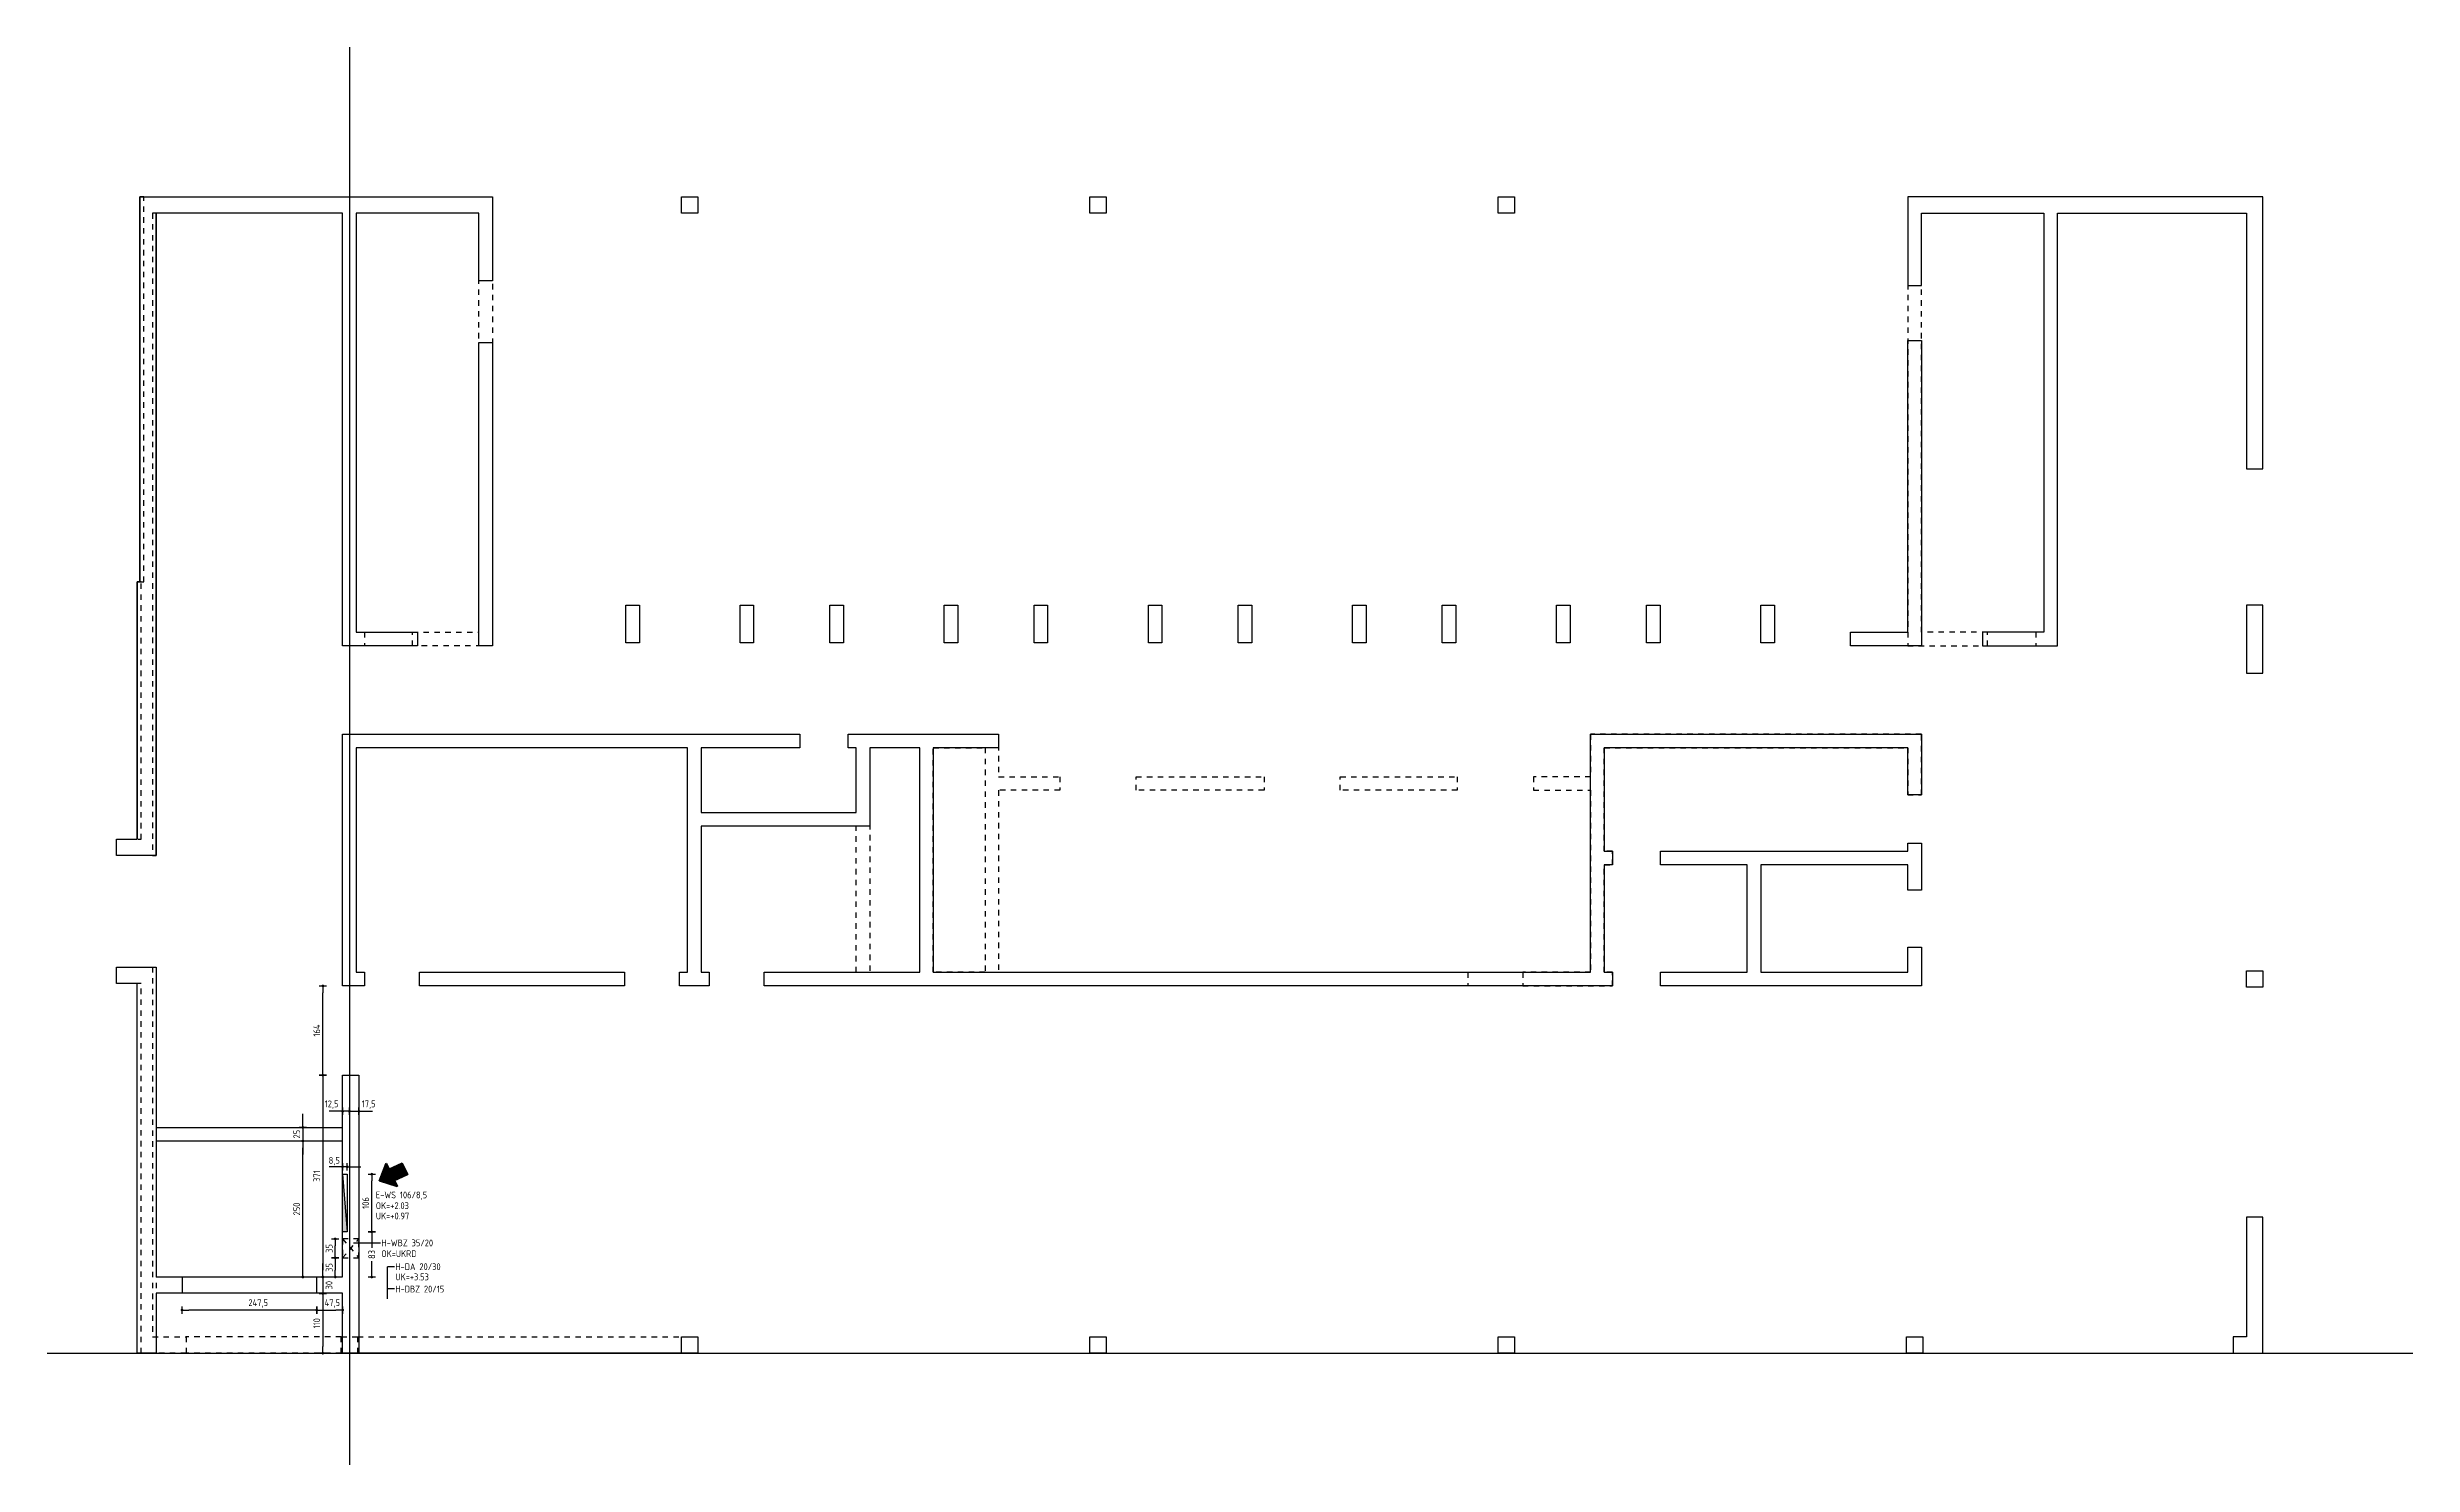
# Model space of a CAD drawing. Extents: x 6 to 107, y -33 to 42.
# Drawn here: x 63.39 to 106.84, y -33.05 to -7 of the extents above; entities that cross this region are included whole.
import ezdxf
from ezdxf.enums import TextEntityAlignment as Align

# ---------------------------------------------------------------- set-up
doc = ezdxf.new("R2010")
doc.units = 0
doc.header["$LTSCALE"] = 0.5
for name, pattern in [('AUSGEZOGEN', [1000.01, 1000, 0.01]), ('DOT', [0.175, 0.05, -0.125]), ('HIDDEN2', [0.187, 0.125, -0.062]), ('PUNKT', [0.175, 0.05, -0.125])]:
    doc.linetypes.add(name, pattern=pattern)
for name, color, linetype in [('ACHSEN', 7, 'Continuous'), ('BETON', 7, 'Continuous'), ('Brüstung EG', 7, 'Continuous'), ('EG', 7, 'Continuous'), ('grau_hell', 7, 'Continuous'), ('HILFE', 7, 'Continuous'), ('INDEX', 7, 'Continuous'), ('MASSE', 7, 'Continuous'), ('OBJEKT', 7, 'Continuous'), ('TEXT', 7, 'Continuous'), ('WD', 7, 'Continuous')]:
    doc.layers.add(name, color=color, linetype=linetype)
doc.styles.add('helv', font='tahoma.ttf')
doc.styles.add('txt', font='isocp.shx')
doc.dimstyles.new('DOT_I', dxfattribs={"dimscale": 0.5, "dimtxt": 0.25, "dimasz": 0.25, "dimexe": 0.1, "dimexo": 0.3, "dimgap": 0.1, "dimtad": 1, "dimdec": 3, "dimzin": 3, "dimtxsty": 'txt', "dimblk": 'DOT', "dimblk1": 'DOT', "dimblk2": 'DOT', "dimsah": 1, "dimcen": 0.1, "dimse1": 1, "dimse2": 1, "dimazin": 0, "dimtfac": 1, "dimtdec": 4, "dimtix": 1, "dimtmove": 2, "dimatfit": 3, "dimfxl": 0, "dimtvp": 1, "dimtolj": 1, "dimtzin": 0, "dimarcsym": 0})

# ---------------------------------------------------------------- blocks, each defined once
blk = doc.blocks.new('1.UG')
at = {"color": 0, "linetype": 'ByBlock', "lineweight": -2}
for points in [[(0, 0), (6.475, 0), (6.475, -1.54), (6.225, -1.54), (6.225, -0.3), (3.975, -0.3), (3.975, -8), (5.1, -8), (5.1, -8.25), (3.725, -8.25), (3.725, -0.3), (0.3, -0.3), (0.3, -12.105), (-0.43, -12.105), (-0.43, -11.805), (-0.05, -11.805), (-0.05, -7.075), (0, -7.075), (0, 0)], [(39, -5), (39, 0), (32.475, 0), (32.475, -1.63), (32.725, -1.63), (32.725, -0.3), (34.975, -0.3), (34.975, -8), (33.85, -8), (33.85, -8.25), (35.225, -8.25), (35.225, -0.3), (38.7, -0.3), (38.7, -5), (39, -5)], [(0.075, 0), (0, 0), (0, -7.075), (-0.05, -7.075), (-0.05, -11.805)], [(0.235, -12.105), (0.3, -12.105), (0.3, -0.3)], [(32.475, -2.64), (32.725, -2.64), (32.725, -8.25), (31.425, -8.25), (31.425, -8), (32.475, -8), (32.475, -2.64)], [(3.725, -9.875), (12.125, -9.875), (12.125, -10.125), (10.31, -10.125), (10.31, -11.315), (13.16, -11.315), (13.16, -10.125), (13.01, -10.125), (13.01, -9.875), (15.775, -9.875), (15.775, -10.125), (14.575, -10.125), (14.575, -14.25), (26.65, -14.25), (26.65, -9.875), (32.725, -9.875), (32.725, -10.99), (32.475, -10.99), (32.475, -10.125), (26.9, -10.125), (26.9, -12.025), (27.05, -12.025), (27.05, -12.275), (26.9, -12.275), (26.9, -14.25), (27.05, -14.25), (27.05, -14.5), (11.47, -14.5), (11.47, -14.25), (14.325, -14.25), (14.325, -10.125), (13.41, -10.125), (13.41, -11.565), (10.31, -11.565), (10.31, -14.25), (10.46, -14.25), (10.46, -14.5), (9.91, -14.5), (9.91, -14.25), (10.06, -14.25), (10.06, -10.125), (3.975, -10.125), (3.975, -14.25), (4.125, -14.25), (4.125, -14.5), (3.725, -14.5), (3.725, -9.875)], [(27.935, -12.025), (32.475, -12.025), (32.475, -11.875), (32.725, -11.875), (32.725, -12.74), (32.475, -12.74), (32.475, -12.275), (29.775, -12.275), (29.775, -14.25), (32.475, -14.25), (32.475, -13.79), (32.725, -13.79), (32.725, -14.5), (27.935, -14.5), (27.935, -14.25), (29.525, -14.25), (29.525, -12.275), (27.935, -12.275), (27.935, -12.025)], [(0.235, -14.155), (0.3, -14.155), (0.3, -19.85)], [(0.025, -21.25), (-0.05, -21.25), (-0.05, -14.455)], [(4.025, -21.25), (3.725, -21.25), (3.725, -20.15), (3.25, -20.15), (3.25, -19.85), (3.725, -19.85), (3.725, -16.14), (4.025, -16.14), (4.025, -21.25)], [(0.3, -20.15), (0.3, -21.25), (0.235, -21.25)]]:
    blk.add_lwpolyline(points, dxfattribs=at)
for points in [[(24.95, 0), (25.25, 0), (25.25, -0.3), (24.95, -0.3)], [(9.95, 0), (10.25, 0), (10.25, -0.3), (9.95, -0.3)], [(17.45, 0), (17.75, 0), (17.75, -0.3), (17.45, -0.3)], [(6.225, -2.675), (6.475, -2.675), (6.475, -8.25), (6.225, -8.25)], [(8.925, -7.5), (9.175, -7.5), (9.175, -8.195), (8.925, -8.195)], [(11.025, -7.5), (11.275, -7.5), (11.275, -8.195), (11.025, -8.195)], [(12.675, -7.5), (12.925, -7.5), (12.925, -8.195), (12.675, -8.195)], [(14.775, -7.5), (15.025, -7.5), (15.025, -8.195), (14.775, -8.195)], [(16.425, -7.5), (16.675, -7.5), (16.675, -8.195), (16.425, -8.195)], [(18.525, -7.5), (18.775, -7.5), (18.775, -8.195), (18.525, -8.195)], [(20.175, -7.5), (20.425, -7.5), (20.425, -8.195), (20.175, -8.195)], [(22.275, -7.5), (22.525, -7.5), (22.525, -8.195), (22.275, -8.195)], [(23.925, -7.5), (24.175, -7.5), (24.175, -8.195), (23.925, -8.195)], [(26.025, -7.5), (26.275, -7.5), (26.275, -8.195), (26.025, -8.195)], [(27.675, -7.5), (27.925, -7.5), (27.925, -8.195), (27.675, -8.195)], [(29.775, -7.5), (30.025, -7.5), (30.025, -8.195), (29.775, -8.195)], [(39, -7.5), (38.7, -7.5), (38.7, -8.75), (39, -8.75)], [(-0.05, -21.25), (-0.05, -14.455), (-0.43, -14.455), (-0.43, -14.155), (0.3, -14.155), (0.3, -19.85), (0.775, -19.85), (0.775, -20.15), (0.3, -20.15), (0.3, -21.25)], [(5.135, -14.25), (8.9, -14.25), (8.9, -14.5), (5.135, -14.5)], [(38.7, -14.225), (39, -14.225), (39, -14.525), (38.7, -14.525)], [(38.45, -21.25), (39, -21.25), (39, -18.75), (38.7, -18.75), (38.7, -20.95), (38.45, -20.95)], [(9.95, -20.95), (10.25, -20.95), (10.25, -21.25), (9.95, -21.25)], [(17.45, -20.95), (17.75, -20.95), (17.75, -21.25), (17.45, -21.25)], [(24.95, -20.95), (25.25, -20.95), (25.25, -21.25), (24.95, -21.25)], [(32.45, -20.95), (32.75, -20.95), (32.75, -21.25), (32.45, -21.25)]]:
    blk.add_lwpolyline(points, close=True, dxfattribs=at)
blk = doc.blocks.new('DOT')
at = {"layer": 'MASSE', "color": 7, "linetype": 'Continuous'}
for p, q in [((0, 0), (-1, 0)), ((0, 0.54), (0, -0.54))]:
    blk.add_line(p, q, dxfattribs=at)
at = {"layer": 'MASSE', "color": 7, "linetype": 'Continuous', "const_width": 0.2}
blk.add_lwpolyline([(-0.1, 0, 1), (0.1, 0, 1)], format="xyb", close=True, dxfattribs=at)
blk = doc.blocks.new('*D57')
at = {"layer": 'Defpoints', "color": 0, "linetype": 'AUSGEZOGEN', "lineweight": 25, "transparency": 16777216}
for p in [(68.812, -26.558), (68.812, -26.558), (68.937, -26.558)]:
    blk.add_point(p, dxfattribs=at)
at = {"layer": 'MASSE', "color": 0, "linetype": 'AUSGEZOGEN', "lineweight": -2, "transparency": 16777216}
for p, q in [((68.687, -26.558), (68.562, -26.558)), ((68.937, -26.558), (68.812, -26.558)), ((69.062, -26.558), (69.187, -26.558))]:
    blk.add_line(p, q, dxfattribs=at)
at = {"layer": 'MASSE', "color": 0, "linetype": 'AUSGEZOGEN', "lineweight": -2, "transparency": 16777216, "xscale": 0.125, "yscale": 0.125, "zscale": 0.125}
blk.add_blockref('DOT', (68.812, -26.558), dxfattribs=at)
at = {"layer": 'MASSE', "color": 0, "linetype": 'AUSGEZOGEN', "lineweight": -2, "transparency": 16777216, "xscale": 0.125, "yscale": 0.125, "zscale": 0.125, "rotation": 180}
blk.add_blockref('DOT', (68.937, -26.558), dxfattribs=at)
at = {"layer": 'MASSE', "color": 0, "linetype": 'AUSGEZOGEN', "transparency": 16777216, "insert": (68.609, -26.436), "char_height": 0.125, "attachment_point": 5, "style": 'txt'}
blk.add_mtext('\\A1;12,5', dxfattribs=at)
blk = doc.blocks.new('*D58')
at = {"layer": 'Defpoints', "color": 0, "linetype": 'AUSGEZOGEN', "lineweight": 25, "transparency": 16777216}
for p in [(68.937, -26.558), (69.112, -26.558), (69.112, -26.558)]:
    blk.add_point(p, dxfattribs=at)
at = {"layer": 'MASSE', "color": 0, "linetype": 'AUSGEZOGEN', "lineweight": -2, "transparency": 16777216}
for p, q in [((68.812, -26.558), (68.687, -26.558)), ((68.937, -26.558), (69.112, -26.558)), ((69.237, -26.558), (69.362, -26.558))]:
    blk.add_line(p, q, dxfattribs=at)
at = {"layer": 'MASSE', "color": 0, "linetype": 'AUSGEZOGEN', "lineweight": -2, "transparency": 16777216, "xscale": 0.125, "yscale": 0.125, "zscale": 0.125}
blk.add_blockref('DOT', (68.937, -26.558), dxfattribs=at)
at = {"layer": 'MASSE', "color": 0, "linetype": 'AUSGEZOGEN', "lineweight": -2, "transparency": 16777216, "xscale": 0.125, "yscale": 0.125, "zscale": 0.125, "rotation": 180}
blk.add_blockref('DOT', (69.112, -26.558), dxfattribs=at)
at = {"layer": 'MASSE', "color": 0, "linetype": 'AUSGEZOGEN', "transparency": 16777216, "insert": (69.29, -26.436), "char_height": 0.125, "attachment_point": 5, "style": 'txt'}
blk.add_mtext('\\A1;17,5', dxfattribs=at)
blk = doc.blocks.new('*D59')
at = {"layer": 'Defpoints', "color": 0, "linetype": 'AUSGEZOGEN', "lineweight": 25, "transparency": 16777216}
for p in [(68.449, -29.604), (68.449, -29.904), (68.449, -29.904)]:
    blk.add_point(p, dxfattribs=at)
at = {"layer": 'MASSE', "color": 0, "linetype": 'AUSGEZOGEN', "lineweight": -2, "transparency": 16777216}
for p, q in [((68.449, -29.479), (68.449, -29.354)), ((68.449, -29.604), (68.449, -29.904)), ((68.449, -30.029), (68.449, -30.154))]:
    blk.add_line(p, q, dxfattribs=at)
at = {"layer": 'MASSE', "color": 0, "linetype": 'AUSGEZOGEN', "lineweight": -2, "transparency": 16777216, "xscale": 0.125, "yscale": 0.125, "zscale": 0.125}
for p, rotation in [((68.449, -29.604), 270), ((68.449, -29.904), 90)]:
    blk.add_blockref('DOT', p, dxfattribs=dict(at, rotation=rotation))
at = {"layer": 'MASSE', "color": 0, "linetype": 'AUSGEZOGEN', "transparency": 16777216, "insert": (68.562, -29.754), "char_height": 0.125, "attachment_point": 5, "rotation": 90, "style": 'txt'}
blk.add_mtext('\\A1;30', dxfattribs=at)
blk = doc.blocks.new('*D60')
at = {"layer": 'Defpoints', "color": 0, "linetype": 'AUSGEZOGEN', "lineweight": 25, "transparency": 16777216}
for p in [(68.449, -29.904), (68.449, -31.004), (68.449, -31.004)]:
    blk.add_point(p, dxfattribs=at)
at = {"layer": 'MASSE', "color": 0, "linetype": 'AUSGEZOGEN', "lineweight": -2, "transparency": 16777216}
blk.add_line((68.449, -30.029), (68.449, -30.879), dxfattribs=at)
at = {"layer": 'MASSE', "color": 0, "linetype": 'AUSGEZOGEN', "lineweight": -2, "transparency": 16777216, "xscale": 0.125, "yscale": 0.125, "zscale": 0.125}
for p, rotation in [((68.449, -29.904), 90), ((68.449, -31.004), 270)]:
    blk.add_blockref('DOT', p, dxfattribs=dict(at, rotation=rotation))
at = {"layer": 'MASSE', "color": 0, "linetype": 'AUSGEZOGEN', "transparency": 16777216, "insert": (68.337, -30.454), "char_height": 0.125, "attachment_point": 5, "rotation": 90, "style": 'txt'}
blk.add_mtext('\\A1;110', dxfattribs=at)
blk = doc.blocks.new('*D61')
at = {"layer": 'Defpoints', "color": 0, "linetype": 'AUSGEZOGEN', "lineweight": 25, "transparency": 16777216}
for p in [(68.082, -26.854), (68.082, -27.104), (68.082, -27.104)]:
    blk.add_point(p, dxfattribs=at)
at = {"layer": 'MASSE', "color": 0, "linetype": 'AUSGEZOGEN', "lineweight": -2, "transparency": 16777216}
for p, q in [((68.082, -26.729), (68.082, -26.604)), ((68.082, -26.854), (68.082, -27.104)), ((68.082, -27.229), (68.082, -27.354))]:
    blk.add_line(p, q, dxfattribs=at)
at = {"layer": 'MASSE', "color": 0, "linetype": 'AUSGEZOGEN', "lineweight": -2, "transparency": 16777216, "xscale": 0.125, "yscale": 0.125, "zscale": 0.125}
for p, rotation in [((68.082, -26.854), 270), ((68.082, -27.104), 90)]:
    blk.add_blockref('DOT', p, dxfattribs=dict(at, rotation=rotation))
at = {"layer": 'MASSE', "color": 0, "linetype": 'AUSGEZOGEN', "transparency": 16777216, "insert": (67.969, -26.979), "char_height": 0.125, "attachment_point": 5, "rotation": 90, "style": 'txt'}
blk.add_mtext('\\A1;25', dxfattribs=at)
blk = doc.blocks.new('*D69')
at = {"layer": 'Defpoints', "color": 0, "linetype": 'AUSGEZOGEN', "lineweight": 25, "transparency": 16777216}
for p in [(65.862, -30.211), (65.862, -30.211), (68.337, -30.211)]:
    blk.add_point(p, dxfattribs=at)
at = {"layer": 'MASSE', "color": 0, "linetype": 'AUSGEZOGEN', "lineweight": -2, "transparency": 16777216}
blk.add_line((68.212, -30.211), (65.987, -30.211), dxfattribs=at)
at = {"layer": 'MASSE', "color": 0, "linetype": 'AUSGEZOGEN', "lineweight": -2, "transparency": 16777216, "xscale": 0.125, "yscale": 0.125, "zscale": 0.125, "rotation": 180}
blk.add_blockref('DOT', (65.862, -30.211), dxfattribs=at)
at = {"layer": 'MASSE', "color": 0, "linetype": 'AUSGEZOGEN', "lineweight": -2, "transparency": 16777216, "xscale": 0.125, "yscale": 0.125, "zscale": 0.125}
blk.add_blockref('DOT', (68.337, -30.211), dxfattribs=at)
at = {"layer": 'MASSE', "color": 0, "linetype": 'AUSGEZOGEN', "transparency": 16777216, "insert": (67.261, -30.089), "char_height": 0.125, "attachment_point": 5, "style": 'txt'}
blk.add_mtext('\\A1;247,5', dxfattribs=at)
blk = doc.blocks.new('*D70')
at = {"layer": 'Defpoints', "color": 0, "linetype": 'AUSGEZOGEN', "lineweight": 25, "transparency": 16777216}
for p in [(68.337, -30.211), (68.812, -30.211), (68.812, -30.211)]:
    blk.add_point(p, dxfattribs=at)
at = {"layer": 'MASSE', "color": 0, "linetype": 'AUSGEZOGEN', "lineweight": -2, "transparency": 16777216}
blk.add_line((68.462, -30.211), (68.687, -30.211), dxfattribs=at)
at = {"layer": 'MASSE', "color": 0, "linetype": 'AUSGEZOGEN', "lineweight": -2, "transparency": 16777216, "xscale": 0.125, "yscale": 0.125, "zscale": 0.125, "rotation": 180}
blk.add_blockref('DOT', (68.337, -30.211), dxfattribs=at)
at = {"layer": 'MASSE', "color": 0, "linetype": 'AUSGEZOGEN', "lineweight": -2, "transparency": 16777216, "xscale": 0.125, "yscale": 0.125, "zscale": 0.125}
blk.add_blockref('DOT', (68.812, -30.211), dxfattribs=at)
at = {"layer": 'MASSE', "color": 0, "linetype": 'AUSGEZOGEN', "transparency": 16777216, "insert": (68.623, -30.089), "char_height": 0.125, "attachment_point": 5, "style": 'txt'}
blk.add_mtext('\\A1;47,5', dxfattribs=at)
blk = doc.blocks.new('*D49')
at = {"layer": 'Defpoints', "color": 0, "linetype": 'AUSGEZOGEN', "lineweight": 25, "transparency": 16777216}
for p in [(68.677, -28.904), (68.677, -28.904), (68.677, -29.254)]:
    blk.add_point(p, dxfattribs=at)
at = {"layer": 'MASSE', "color": 0, "linetype": 'AUSGEZOGEN', "lineweight": -2, "transparency": 16777216}
blk.add_line((68.677, -29.129), (68.677, -29.029), dxfattribs=at)
at = {"layer": 'MASSE', "color": 0, "linetype": 'AUSGEZOGEN', "lineweight": -2, "transparency": 16777216, "xscale": 0.125, "yscale": 0.125, "zscale": 0.125}
for p, rotation in [((68.677, -28.904), 90), ((68.677, -29.254), 270)]:
    blk.add_blockref('DOT', p, dxfattribs=dict(at, rotation=rotation))
at = {"layer": 'MASSE', "color": 0, "linetype": 'AUSGEZOGEN', "transparency": 16777216, "insert": (68.565, -29.079), "char_height": 0.125, "attachment_point": 5, "rotation": 90, "style": 'txt'}
blk.add_mtext('\\A1;35', dxfattribs=at)
blk = doc.blocks.new('*D50')
at = {"layer": 'Defpoints', "color": 0, "linetype": 'AUSGEZOGEN', "lineweight": 25, "transparency": 16777216}
for p in [(68.677, -29.254), (68.677, -29.604), (68.677, -29.604)]:
    blk.add_point(p, dxfattribs=at)
at = {"layer": 'MASSE', "color": 0, "linetype": 'AUSGEZOGEN', "lineweight": -2, "transparency": 16777216}
blk.add_line((68.677, -29.379), (68.677, -29.479), dxfattribs=at)
at = {"layer": 'MASSE', "color": 0, "linetype": 'AUSGEZOGEN', "lineweight": -2, "transparency": 16777216, "xscale": 0.125, "yscale": 0.125, "zscale": 0.125}
for p, rotation in [((68.677, -29.254), 90), ((68.677, -29.604), 270)]:
    blk.add_blockref('DOT', p, dxfattribs=dict(at, rotation=rotation))
at = {"layer": 'MASSE', "color": 0, "linetype": 'AUSGEZOGEN', "transparency": 16777216, "insert": (68.565, -29.429), "char_height": 0.125, "attachment_point": 5, "rotation": 90, "style": 'txt'}
blk.add_mtext('\\A1;35', dxfattribs=at)
blk = doc.blocks.new('EG')
at = {"color": 0, "linetype": 'ByBlock', "lineweight": -2}
for points in [[(0.075, 0), (6.475, 0), (6.475, -8.25), (5.01, -8.25), (5.01, -8), (6.225, -8), (6.225, -0.3), (3.975, -0.3), (3.975, -8), (4.125, -8), (4.125, -8.25), (3.725, -8.25), (3.725, -0.3), (0.235, -0.3), (0.235, -12.105), (-0.43, -12.105), (-0.43, -11.805), (0.025, -11.805), (0.025, -7.075), (0.075, -7.075)], [(9.95, 0), (10.25, 0), (10.25, -0.3), (9.95, -0.3)], [(17.45, 0), (17.75, 0), (17.75, -0.3), (17.45, -0.3)], [(24.95, 0), (25.25, 0), (25.25, -0.3), (24.95, -0.3)], [(8.925, -7.5), (9.175, -7.5), (9.175, -8.195), (8.925, -8.195)], [(11.025, -7.5), (11.275, -7.5), (11.275, -8.195), (11.025, -8.195)], [(12.675, -7.5), (12.925, -7.5), (12.925, -8.195), (12.675, -8.195)], [(14.775, -7.5), (15.025, -7.5), (15.025, -8.195), (14.775, -8.195)], [(16.425, -7.5), (16.675, -7.5), (16.675, -8.195), (16.425, -8.195)], [(18.525, -7.5), (18.775, -7.5), (18.775, -8.195), (18.525, -8.195)], [(20.175, -7.5), (20.425, -7.5), (20.425, -8.195), (20.175, -8.195)], [(22.275, -7.5), (22.525, -7.5), (22.525, -8.195), (22.275, -8.195)], [(23.925, -7.5), (24.175, -7.5), (24.175, -8.195), (23.925, -8.195)], [(26.025, -7.5), (26.275, -7.5), (26.275, -8.195), (26.025, -8.195)], [(27.675, -7.5), (27.925, -7.5), (27.925, -8.195), (27.675, -8.195)], [(29.775, -7.5), (30.025, -7.5), (30.025, -8.195), (29.775, -8.195)], [(39, -7.5), (38.7, -7.5), (38.7, -8.75), (39, -8.75)], [(14.325, -10.125), (13.41, -10.125), (13.41, -14.25), (14.325, -14.25)], [(14.575, -10.125), (15.525, -10.125), (15.525, -14.25), (14.575, -14.25)], [(18.3, -10.655), (20.65, -10.655), (20.65, -10.905), (18.3, -10.905)], [(22.05, -10.655), (24.2, -10.655), (24.2, -10.905), (22.05, -10.905)], [(5.135, -14.25), (8.9, -14.25), (8.9, -14.5), (5.135, -14.5)], [(38.7, -14.225), (39, -14.225), (39, -14.525), (38.7, -14.525)], [(38.45, -21.25), (39, -21.25), (39, -18.75), (38.7, -18.75), (38.7, -20.95), (38.45, -20.95)], [(3.7, -20.95), (4, -20.95), (4, -21.25), (3.7, -21.25)], [(9.95, -20.95), (10.25, -20.95), (10.25, -21.25), (9.95, -21.25)], [(17.45, -20.95), (17.75, -20.95), (17.75, -21.25), (17.45, -21.25)], [(24.95, -20.95), (25.25, -20.95), (25.25, -21.25), (24.95, -21.25)], [(32.45, -20.95), (32.75, -20.95), (32.75, -21.25), (32.45, -21.25)]]:
    blk.add_lwpolyline(points, close=True, dxfattribs=at)
for points in [[(0.075, 0), (0, 0), (0, -7.075), (0.025, -7.075)], [(39, 0), (32.475, 0), (32.475, -8.25), (33.94, -8.25), (33.94, -8), (32.725, -8), (32.725, -0.3), (34.975, -0.3), (34.975, -8), (34.825, -8), (34.825, -8.25), (35.225, -8.25), (35.225, -0.3), (38.7, -0.3), (38.7, -5), (39, -5), (39, 0)], [(0.235, -12.105), (0.3, -12.105), (0.3, -0.3)], [(0.025, -7.075), (-0.05, -7.075), (-0.05, -11.805)], [(3.725, -9.875), (12.125, -9.875), (12.125, -10.125), (10.31, -10.125), (10.31, -11.315), (13.16, -11.315), (13.16, -10.125), (13.01, -10.125), (13.01, -9.875), (15.775, -9.875), (15.775, -10.655), (16.9, -10.655), (16.9, -10.905), (15.775, -10.905), (15.775, -14.25), (24.395, -14.25), (24.395, -14.5), (11.47, -14.5), (11.47, -14.25), (13.16, -14.25), (13.16, -11.565), (10.31, -11.565), (10.31, -14.25), (10.46, -14.25), (10.46, -14.5), (9.91, -14.5), (9.91, -14.25), (10.06, -14.25), (10.06, -10.125), (3.975, -10.125), (3.975, -14.25), (4.125, -14.25), (4.125, -14.5), (3.725, -14.5), (3.725, -9.875)], [(26.65, -9.875), (26.65, -10.655), (25.6, -10.655), (25.6, -10.905), (26.65, -10.905), (26.65, -14.25), (25.405, -14.25), (25.405, -14.5), (27.05, -14.5), (27.05, -14.25), (26.9, -14.25), (26.9, -12.275), (27.05, -12.275), (27.05, -12.025), (26.9, -12.025), (26.9, -10.125), (32.475, -10.125), (32.475, -10.99), (32.725, -10.99), (32.725, -9.875), (26.65, -9.875)], [(27.935, -12.025), (32.475, -12.025), (32.475, -11.875), (32.725, -11.875), (32.725, -12.74), (32.475, -12.74), (32.475, -12.275), (29.775, -12.275), (29.775, -14.25), (32.475, -14.25), (32.475, -13.79), (32.725, -13.79), (32.725, -14.5), (27.935, -14.5), (27.935, -14.25), (29.525, -14.25), (29.525, -12.275), (27.935, -12.275), (27.935, -12.025)], [(0.235, -14.155), (0.235, -20.95), (0.85, -20.95), (0.85, -21.25), (0.025, -21.25), (0.025, -14.455), (-0.43, -14.455), (-0.43, -14.155), (0.235, -14.155)], [(0.235, -14.155), (0.3, -14.155), (0.3, -20.95)], [(0.025, -21.25), (-0.05, -21.25), (-0.05, -14.455)]]:
    blk.add_lwpolyline(points, dxfattribs=at)
blk = doc.blocks.new('*D51')
at = {"layer": 'Defpoints', "color": 0, "linetype": 'AUSGEZOGEN', "lineweight": 25, "transparency": 16777216}
for p in [(68.082, -27.104), (68.082, -27.104), (68.082, -29.604)]:
    blk.add_point(p, dxfattribs=at)
at = {"layer": 'MASSE', "color": 0, "linetype": 'AUSGEZOGEN', "lineweight": -2, "transparency": 16777216}
blk.add_line((68.082, -29.479), (68.082, -27.229), dxfattribs=at)
at = {"layer": 'MASSE', "color": 0, "linetype": 'AUSGEZOGEN', "lineweight": -2, "transparency": 16777216, "xscale": 0.125, "yscale": 0.125, "zscale": 0.125}
for p, rotation in [((68.082, -27.104), 90), ((68.082, -29.604), 270)]:
    blk.add_blockref('DOT', p, dxfattribs=dict(at, rotation=rotation))
at = {"layer": 'MASSE', "color": 0, "linetype": 'AUSGEZOGEN', "transparency": 16777216, "insert": (67.969, -28.354), "char_height": 0.125, "attachment_point": 5, "rotation": 90, "style": 'txt'}
blk.add_mtext('\\A1;250', dxfattribs=at)
blk = doc.blocks.new('*D52')
at = {"layer": 'Defpoints', "color": 0, "linetype": 'AUSGEZOGEN', "lineweight": 25, "transparency": 16777216}
for p in [(68.449, -24.254), (68.449, -24.254), (68.449, -25.894)]:
    blk.add_point(p, dxfattribs=at)
at = {"layer": 'MASSE', "color": 0, "linetype": 'AUSGEZOGEN', "lineweight": -2, "transparency": 16777216}
blk.add_line((68.449, -25.769), (68.449, -24.379), dxfattribs=at)
at = {"layer": 'MASSE', "color": 0, "linetype": 'AUSGEZOGEN', "lineweight": -2, "transparency": 16777216, "xscale": 0.125, "yscale": 0.125, "zscale": 0.125}
for p, rotation in [((68.449, -24.254), 90), ((68.449, -25.894), 270)]:
    blk.add_blockref('DOT', p, dxfattribs=dict(at, rotation=rotation))
at = {"layer": 'MASSE', "color": 0, "linetype": 'AUSGEZOGEN', "transparency": 16777216, "insert": (68.337, -25.074), "char_height": 0.125, "attachment_point": 5, "rotation": 90, "style": 'txt'}
blk.add_mtext('\\A1;164', dxfattribs=at)
blk = doc.blocks.new('*D53')
at = {"layer": 'Defpoints', "color": 0, "linetype": 'AUSGEZOGEN', "lineweight": 25, "transparency": 16777216}
for p in [(68.449, -25.894), (68.449, -29.604), (68.449, -29.604)]:
    blk.add_point(p, dxfattribs=at)
at = {"layer": 'MASSE', "color": 0, "linetype": 'AUSGEZOGEN', "lineweight": -2, "transparency": 16777216}
blk.add_line((68.449, -26.019), (68.449, -29.479), dxfattribs=at)
at = {"layer": 'MASSE', "color": 0, "linetype": 'AUSGEZOGEN', "lineweight": -2, "transparency": 16777216, "xscale": 0.125, "yscale": 0.125, "zscale": 0.125}
for p, rotation in [((68.449, -25.894), 90), ((68.449, -29.604), 270)]:
    blk.add_blockref('DOT', p, dxfattribs=dict(at, rotation=rotation))
at = {"layer": 'MASSE', "color": 0, "linetype": 'AUSGEZOGEN', "transparency": 16777216, "insert": (68.337, -27.749), "char_height": 0.125, "attachment_point": 5, "rotation": 90, "style": 'txt'}
blk.add_mtext('\\A1;371', dxfattribs=at)
blk = doc.blocks.new('hin_ind5')
at = {"layer": 'grau_hell', "linetype": 'AUSGEZOGEN'}
h = blk.add_hatch(color=9, dxfattribs=at)
h.dxf.hatch_style = 2
h.paths.add_polyline_path([(0, 0), (0.62, -0.58), (0.62, -0.3), (1.31, -0.3), (1.31, 0.3), (0.62, 0.3), (0.62, 0.58)])
h.paths.add_polyline_path([(0.34, -0.27), (1.31, -0.27), (1.31, 0.27), (0.34, 0.27)], flags=9)
at = {"layer": 'OBJEKT', "linetype": 'AUSGEZOGEN'}
for points in [[(0.62, 0.3), (0.66, 0.3), (0.66, 0.58), (0.62, 0.58)], [(0.62, -0.58), (0.66, -0.58), (0.66, -0.3), (0.62, -0.3)]]:
    blk.add_hatch(color=1, dxfattribs=at).paths.add_polyline_path(points)
at = {"layer": 'OBJEKT', "color": 1, "linetype": 'AUSGEZOGEN'}
for p, q in [((0, 0), (0.62, 0.58)), ((0, 0), (0.62, -0.58)), ((0.62, 0.58), (0.62, 0.3)), ((0.62, 0.58), (0.66, 0.58)), ((0.62, 0.3), (1.31, 0.3)), ((0.66, 0.58), (0.66, 0.3)), ((1.31, 0.3), (1.31, -0.3)), ((0.62, -0.3), (0.62, -0.58)), ((0.62, -0.3), (1.31, -0.3)), ((0.66, -0.3), (0.66, -0.58))]:
    blk.add_line(p, q, dxfattribs=at)
at = {"layer": 'OBJEKT', "color": 7, "linetype": 'AUSGEZOGEN'}
blk.add_line((0.62, -0.58), (0.66, -0.58), dxfattribs=at)
at = {"layer": 'INDEX', "color": 1, "linetype": 'Continuous', "style": 'helv'}
blk.add_attdef('INDEX', text='', height=0.35, rotation=360, dxfattribs=at).set_placement((1.26, 0), align=Align.MIDDLE_RIGHT)
blk = doc.blocks.new('*D54')
at = {"layer": 'Defpoints', "color": 0, "linetype": 'AUSGEZOGEN', "lineweight": 25, "transparency": 16777216}
for p in [(69.347, -27.714), (69.347, -27.714), (69.347, -28.774)]:
    blk.add_point(p, dxfattribs=at)
at = {"layer": 'MASSE', "color": 0, "linetype": 'AUSGEZOGEN', "lineweight": -2, "transparency": 16777216}
blk.add_line((69.347, -28.649), (69.347, -27.839), dxfattribs=at)
at = {"layer": 'MASSE', "color": 0, "linetype": 'AUSGEZOGEN', "lineweight": -2, "transparency": 16777216, "xscale": 0.125, "yscale": 0.125, "zscale": 0.125}
for p, rotation in [((69.347, -27.714), 90), ((69.347, -28.774), 270)]:
    blk.add_blockref('DOT', p, dxfattribs=dict(at, rotation=rotation))
at = {"layer": 'MASSE', "color": 0, "linetype": 'AUSGEZOGEN', "transparency": 16777216, "insert": (69.235, -28.244), "char_height": 0.125, "attachment_point": 5, "rotation": 90, "style": 'txt'}
blk.add_mtext('\\A1;106', dxfattribs=at)
blk = doc.blocks.new('*D55')
at = {"layer": 'Defpoints', "color": 0, "linetype": 'AUSGEZOGEN', "lineweight": 25, "transparency": 16777216}
for p in [(69.347, -28.774), (69.347, -29.604), (69.347, -29.604)]:
    blk.add_point(p, dxfattribs=at)
at = {"layer": 'MASSE', "color": 0, "linetype": 'AUSGEZOGEN', "lineweight": -2, "transparency": 16777216}
for p, q in [((69.347, -28.899), (69.347, -29.067)), ((69.347, -29.479), (69.347, -29.31))]:
    blk.add_line(p, q, dxfattribs=at)
at = {"layer": 'MASSE', "color": 0, "linetype": 'AUSGEZOGEN', "lineweight": -2, "transparency": 16777216, "xscale": 0.125, "yscale": 0.125, "zscale": 0.125}
for p, rotation in [((69.347, -28.774), 90), ((69.347, -29.604), 270)]:
    blk.add_blockref('DOT', p, dxfattribs=dict(at, rotation=rotation))
at = {"layer": 'MASSE', "color": 0, "linetype": 'AUSGEZOGEN', "transparency": 16777216, "insert": (69.347, -29.189), "char_height": 0.125, "attachment_point": 5, "rotation": 90, "style": 'txt'}
blk.add_mtext('\\A1;83', dxfattribs=at)
blk = doc.blocks.new('*D56')
at = {"layer": 'Defpoints', "color": 0, "linetype": 'AUSGEZOGEN', "lineweight": 25, "transparency": 16777216}
for p in [(68.812, -27.578), (68.812, -27.578), (68.897, -27.578)]:
    blk.add_point(p, dxfattribs=at)
at = {"layer": 'MASSE', "color": 0, "linetype": 'AUSGEZOGEN', "lineweight": -2, "transparency": 16777216}
for p, q in [((68.687, -27.578), (68.562, -27.578)), ((68.897, -27.578), (68.812, -27.578)), ((69.022, -27.578), (69.147, -27.578))]:
    blk.add_line(p, q, dxfattribs=at)
at = {"layer": 'MASSE', "color": 0, "linetype": 'AUSGEZOGEN', "lineweight": -2, "transparency": 16777216, "xscale": 0.125, "yscale": 0.125, "zscale": 0.125}
blk.add_blockref('DOT', (68.812, -27.578), dxfattribs=at)
at = {"layer": 'MASSE', "color": 0, "linetype": 'AUSGEZOGEN', "lineweight": -2, "transparency": 16777216, "xscale": 0.125, "yscale": 0.125, "zscale": 0.125, "rotation": 180}
blk.add_blockref('DOT', (68.897, -27.578), dxfattribs=at)
at = {"layer": 'MASSE', "color": 0, "linetype": 'AUSGEZOGEN', "transparency": 16777216, "insert": (68.658, -27.475), "char_height": 0.125, "attachment_point": 5, "style": 'txt'}
blk.add_mtext('\\A1;8,5', dxfattribs=at)

msp = doc.modelspace()

# ---------------------------------------------------------------- hatches: boundary and pattern name
at = {"layer": 'WD', "linetype": 'AUSGEZOGEN', "transparency": 33554687}
msp.add_hatch(color=253, dxfattribs=at).paths.add_polyline_path([(68.8123, -27.7135), (68.8123, -28.7735), (68.8973, -28.7735)])

# ---------------------------------------------------------------- linework, layer by layer
at = {"layer": 'ACHSEN', "color": 140, "linetype": 'AUSGEZOGEN'}
for p, q in [((68.9373, -7.0035), (68.9373, -33.0535)), ((63.3873, -31.0035), (106.8373, -31.0035))]:
    msp.add_line(p, q, dxfattribs=at)
at = {"layer": 'Brüstung EG', "color": 102, "linetype": 'DOT'}
for p, q in [((68.7873, -30.7035), (65.9373, -30.7035)), ((69.0873, -30.7035), (75.0373, -30.7035)), ((68.7873, -31.0035), (65.9373, -31.0035)), ((75.0373, -31.0035), (69.0873, -31.0035))]:
    msp.add_line(p, q, dxfattribs=at)
at = {"layer": 'HILFE', "color": 102, "linetype": 'AUSGEZOGEN'}
for p, q in [((69.5052, -28.9793), (69.0129, -28.9793)), ((69.7624, -29.4174), (69.6383, -29.4174)), ((69.6383, -30.0037), (69.6383, -29.4174)), ((69.7624, -29.8218), (69.6383, -29.8218))]:
    msp.add_line(p, q, dxfattribs=at)
at = {"layer": 'OBJEKT', "color": 7, "linetype": 'AUSGEZOGEN'}
for p, q in [((65.3873, -26.8535), (68.8123, -26.8535)), ((65.3873, -27.1035), (68.8123, -27.1035)), ((65.8623, -29.6035), (68.3373, -29.6035)), ((68.3373, -29.9035), (65.8623, -29.9035)), ((65.3873, -31.0035), (68.8123, -31.0035)), ((75.0373, -31.0035), (69.1123, -31.0035))]:
    msp.add_line(p, q, dxfattribs=at)
at = {"layer": 'WD', "color": 7, "linetype": 'AUSGEZOGEN'}
msp.add_line((68.8123, -27.7135), (68.8973, -28.7735), dxfattribs=at)
at = {"layer": 'WD', "color": 7, "linetype": 'HIDDEN2'}
for p, q in [((68.8123, -28.9035), (69.1123, -29.2535)), ((68.8123, -29.2535), (69.1123, -28.9035))]:
    msp.add_line(p, q, dxfattribs=at)
at = {"layer": 'WD', "color": 7, "linetype": 'AUSGEZOGEN'}
msp.add_lwpolyline([(68.8123, -27.7135), (68.8973, -27.7135), (68.8973, -28.7735), (68.8123, -28.7735)], close=True, dxfattribs=at)
at = {"layer": 'WD', "color": 7, "linetype": 'HIDDEN2'}
msp.add_lwpolyline([(68.8123, -29.2535), (69.1123, -29.2535), (69.1123, -28.9035), (68.8123, -28.9035)], close=True, dxfattribs=at)

# ---------------------------------------------------------------- block references
at = {"layer": 'BETON', "color": 6, "linetype": 'AUSGEZOGEN'}
msp.add_blockref('1.UG', (65.0873, -9.7535), dxfattribs=at)
at = {"layer": 'EG', "color": 7, "linetype": 'PUNKT'}
msp.add_blockref('EG', (65.0873, -9.7535), dxfattribs=at)
at = {"layer": 'INDEX', "color": 7, "linetype": 'AUSGEZOGEN'}
ref = msp.add_blockref('hin_ind5', (69.4821, -27.8366), dxfattribs=dict(at, xscale=0.4, yscale=0.4, zscale=0.4, rotation=25.44080403067992))
ref.add_attrib('INDEX', '03', dxfattribs={"color": 1, "linetype": 'Continuous', "height": 0.14, "rotation": 25.4408, "style": 'helv'}).set_placement((69.9328, -27.6222), align=Align.MIDDLE_RIGHT)

# ---------------------------------------------------------------- texts
at = {"layer": 'TEXT', "color": 7, "linetype": 'AUSGEZOGEN', "style": 'txt'}
for s, p in [('E-WS 106/8,5', (69.4219, -28.1578)), ('OK=+2.03', (69.4219, -28.3554)), ('UK=+0.97', (69.4219, -28.5444)), ('H-WBZ 35/20', (69.5241, -29.0396)), ('OK=UKRD', (69.524, -29.2372)), ('H-DA 20/30', (69.779, -29.4774)), ('UK=+3.53', (69.7811, -29.6639)), ('H-DBZ 20/15', (69.779, -29.8884))]:
    msp.add_text(s, height=0.125, dxfattribs=at).set_placement(p)

# ---------------------------------------------------------------- dimensions: what is measured, and where the dimension line sits
at = {"layer": 'MASSE', "color": 7, "linetype": 'AUSGEZOGEN'}
for base, p1, p2, picture, middle in [((68.4491, -24.2535), (68.4491, -25.8935), (68.4491, -24.2535), '*D52', (68.3366, -25.0735)), ((68.4491, -29.6035), (68.4491, -25.8935), (68.4491, -29.6035), '*D53', (68.3366, -27.7485)), ((68.0817, -27.1035), (68.0817, -26.8535), (68.0817, -27.1035), '*D61', (67.9692, -26.9785)), ((68.0817, -27.1035), (68.0817, -29.6035), (68.0817, -27.1035), '*D51', (67.9692, -28.3535)), ((69.3473, -27.7135), (69.3473, -28.7735), (69.3473, -27.7135), '*D54', (69.2348, -28.2435)), ((68.6772, -28.9035), (68.6772, -29.2535), (68.6772, -28.9035), '*D49', (68.5647, -29.0785)), ((68.6772, -29.6035), (68.6772, -29.2535), (68.6772, -29.6035), '*D50', (68.5647, -29.4285)), ((68.4491, -31.0035), (68.4491, -29.9035), (68.4491, -31.0035), '*D60', (68.3366, -30.4535))]:
    dim = msp.add_linear_dim(base=base, p1=p1, p2=p2, angle=90, dimstyle='DOT_I', override={"dimdec": 0, "dimlfac": 100}, dxfattribs=at)
    dim.commit()
    dim.dimension.update_dxf_attribs({"geometry": picture, "text_midpoint": middle})
for base, p1, p2, picture, middle in [((68.8123, -26.5576), (68.9373, -26.5576), (68.8123, -26.5576), '*D57', (68.6093, -26.4357)), ((69.1123, -26.5576), (68.9373, -26.5576), (69.1123, -26.5576), '*D58', (69.2899, -26.4357)), ((68.8123, -27.5784), (68.8973, -27.5784), (68.8123, -27.5784), '*D56', (68.6582, -27.4752)), ((65.8623, -30.2106), (68.3373, -30.2106), (65.8623, -30.2106), '*D69', (67.2613, -30.0887)), ((68.8123, -30.2106), (68.3373, -30.2106), (68.8123, -30.2106), '*D70', (68.6228, -30.0887))]:
    dim = msp.add_linear_dim(base=base, p1=p1, p2=p2, dimstyle='DOT_I', override={"dimdec": 1, "dimlfac": 100}, dxfattribs=at)
    dim.commit()
    dim.dimension.update_dxf_attribs({"geometry": picture, "text_midpoint": middle, "dimtype": 160})
for base, p1, p2, picture, middle in [((69.3473, -29.6035), (69.3473, -28.7735), (69.3473, -29.6035), '*D55', (69.3473, -29.1885)), ((68.4491, -29.9035), (68.4491, -29.6035), (68.4491, -29.9035), '*D59', (68.5618, -29.7535))]:
    dim = msp.add_linear_dim(base=base, p1=p1, p2=p2, angle=90, dimstyle='DOT_I', override={"dimdec": 0, "dimlfac": 100}, dxfattribs=at)
    dim.commit()
    dim.dimension.update_dxf_attribs({"geometry": picture, "text_midpoint": middle, "dimtype": 160})

doc.saveas('drawing.dxf')
